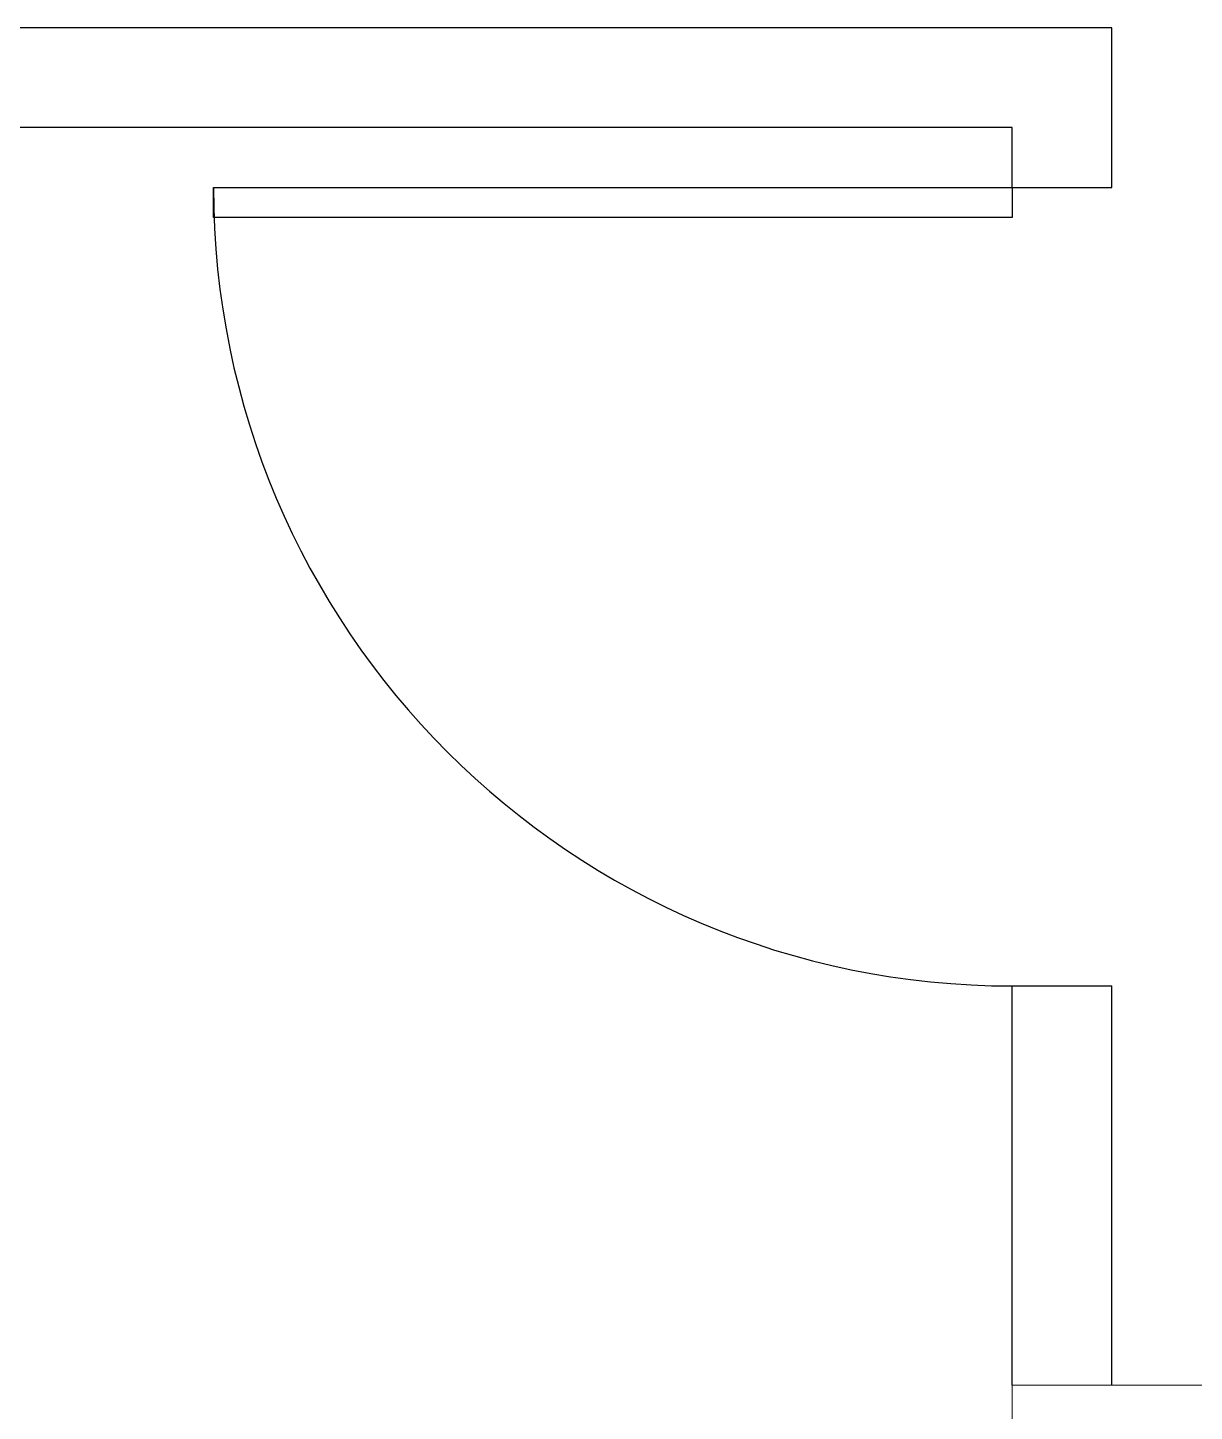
# Model space of a CAD drawing. Extents: x 741 to 1339, y 725 to 848.
# Drawn here: x 1123.457 to 1124.626, y 787.316 to 788.702 of the extents above; entities that cross this region are included whole.
import ezdxf

# ---------------------------------------------------------------- set-up
doc = ezdxf.new("R2010")
doc.units = 0
doc.header["$MEASUREMENT"] = 0
doc.layers.add('5', color=5, linetype='CONTINUOUS')
doc.layers.add('PAREDES', color=7, linetype='CONTINUOUS')

# ---------------------------------------------------------------- blocks, each defined once
blk = doc.blocks.new('Paredes internas')
at = {"layer": '5', "color": 1}
for p, q in [((1178.706, 503.7854), (1178.806, 503.7854)), ((1178.706, 502.9854), (1178.806, 502.9854))]:
    blk.add_line(p, q, dxfattribs=at)
for points in [[(1178.806, 503.7854), (1178.806, 503.9454), (1172.846, 503.9454)], [(1178.706, 503.7854), (1178.706, 503.8454), (1172.846, 503.8454)], [(1178.706, 502.5854), (1178.706, 502.9854)], [(1178.806, 502.5854), (1178.806, 502.9854)]]:
    blk.add_lwpolyline(points, dxfattribs=at)
blk.add_lwpolyline([(1178.706, 503.7854), (1178.706, 503.7554), (1177.906, 503.7554), (1177.906, 503.7854)], close=True, dxfattribs=at)
blk.add_arc((1178.706, 503.7854), 0.8, 180, 270, dxfattribs=at)

msp = doc.modelspace()

# ---------------------------------------------------------------- linework, layer by layer
at = {"layer": 'PAREDES', "color": 7, "lineweight": 0}
msp.add_lwpolyline([(1124.8533, 786.852), (1124.8533, 787.232), (1124.6533, 787.232), (1124.6533, 787.342), (1124.4433, 787.342), (1124.4433, 782.968)], dxfattribs=at)

# ---------------------------------------------------------------- block references
msp.add_blockref('Paredes internas', (-54.2627, 284.7565), dxfattribs=at)

doc.saveas('drawing.dxf')
